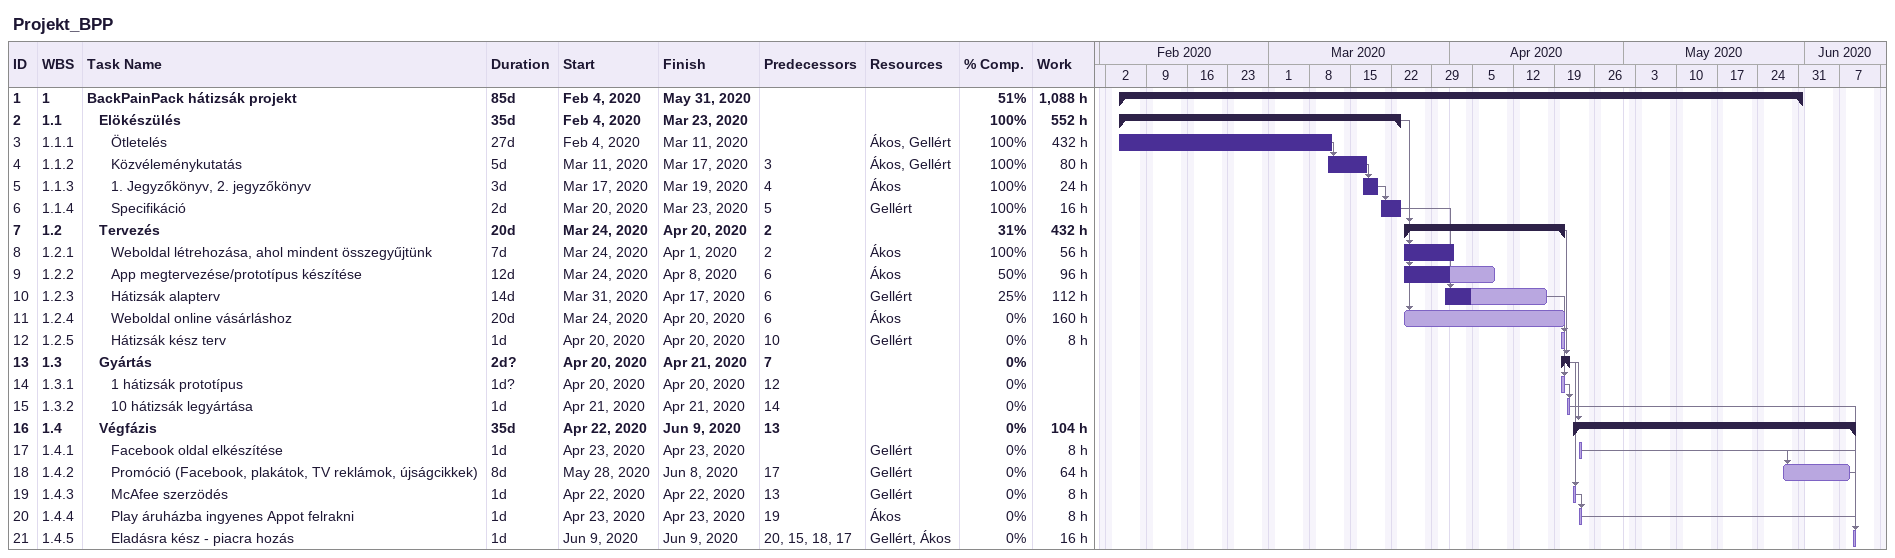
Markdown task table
Projekt_BPP

| ID | WBS | Task | Duration | Start | Finish | Predecessors | Resources | % complete | Work (h) |
|---|---|---|---|---|---|---|---|---|---|
| 1 | 1 | **BackPainPack hátizsák projekt** | 85d | 2020-02-04 | 2020-05-31 |  |  | 51 | 1088 |
| 2 | 1.1 | **Elökészülés** | 35d | 2020-02-04 | 2020-03-23 |  |  | 100 | 552 |
| 3 | 1.1.1 | Ötletelés | 27d | 2020-02-04 | 2020-03-11 |  | Ákos, Gellért | 100 | 432 |
| 4 | 1.1.2 | Közvéleménykutatás | 5d | 2020-03-11 | 2020-03-17 | 3 | Ákos, Gellért | 100 | 80 |
| 5 | 1.1.3 | 1. Jegyzőkönyv, 2. jegyzőkönyv | 3d | 2020-03-17 | 2020-03-19 | 4 | Ákos | 100 | 24 |
| 6 | 1.1.4 | Specifikáció | 2d | 2020-03-20 | 2020-03-23 | 5 | Gellért | 100 | 16 |
| 7 | 1.2 | **Tervezés** | 20d | 2020-03-24 | 2020-04-20 | 2 |  | 31 | 432 |
| 8 | 1.2.1 | Weboldal létrehozása, ahol mindent összegyűjtünk | 7d | 2020-03-24 | 2020-04-01 | 2 | Ákos | 100 | 56 |
| 9 | 1.2.2 | App megtervezése/prototípus készítése | 12d | 2020-03-24 | 2020-04-08 | 6 | Ákos | 50 | 96 |
| 10 | 1.2.3 | Hátizsák alapterv | 14d | 2020-03-31 | 2020-04-17 | 6 | Gellért | 25 | 112 |
| 11 | 1.2.4 | Weboldal online vásárláshoz | 20d | 2020-03-24 | 2020-04-20 | 6 | Ákos | 0 | 160 |
| 12 | 1.2.5 | Hátizsák kész terv | 1d | 2020-04-20 | 2020-04-20 | 10 | Gellért | 0 | 8 |
| 13 | 1.3 | **Gyártás** | 2d? | 2020-04-20 | 2020-04-21 | 7 |  | 0 |  |
| 14 | 1.3.1 | 1 hátizsák prototípus | 1d? | 2020-04-20 | 2020-04-20 | 12 |  | 0 |  |
| 15 | 1.3.2 | 10 hátizsák legyártása | 1d | 2020-04-21 | 2020-04-21 | 14 |  | 0 |  |
| 16 | 1.4 | **Végfázis** | 35d | 2020-04-22 | 2020-06-09 | 13 |  | 0 | 104 |
| 17 | 1.4.1 | Facebook oldal elkészítése | 1d | 2020-04-23 | 2020-04-23 |  | Gellért | 0 | 8 |
| 18 | 1.4.2 | Promóció (Facebook, plakátok, TV reklámok, újságcikkek) | 8d | 2020-05-28 | 2020-06-08 | 17 | Gellért | 0 | 64 |
| 19 | 1.4.3 | McAfee szerzödés | 1d | 2020-04-22 | 2020-04-22 | 13 | Gellért | 0 | 8 |
| 20 | 1.4.4 | Play áruházba ingyenes Appot felrakni | 1d | 2020-04-23 | 2020-04-23 | 19 | Ákos | 0 | 8 |
| 21 | 1.4.5 | Eladásra kész - piacra hozás | 1d | 2020-06-09 | 2020-06-09 | 20, 15, 18, 17 | Gellért, Ákos | 0 | 16 |
